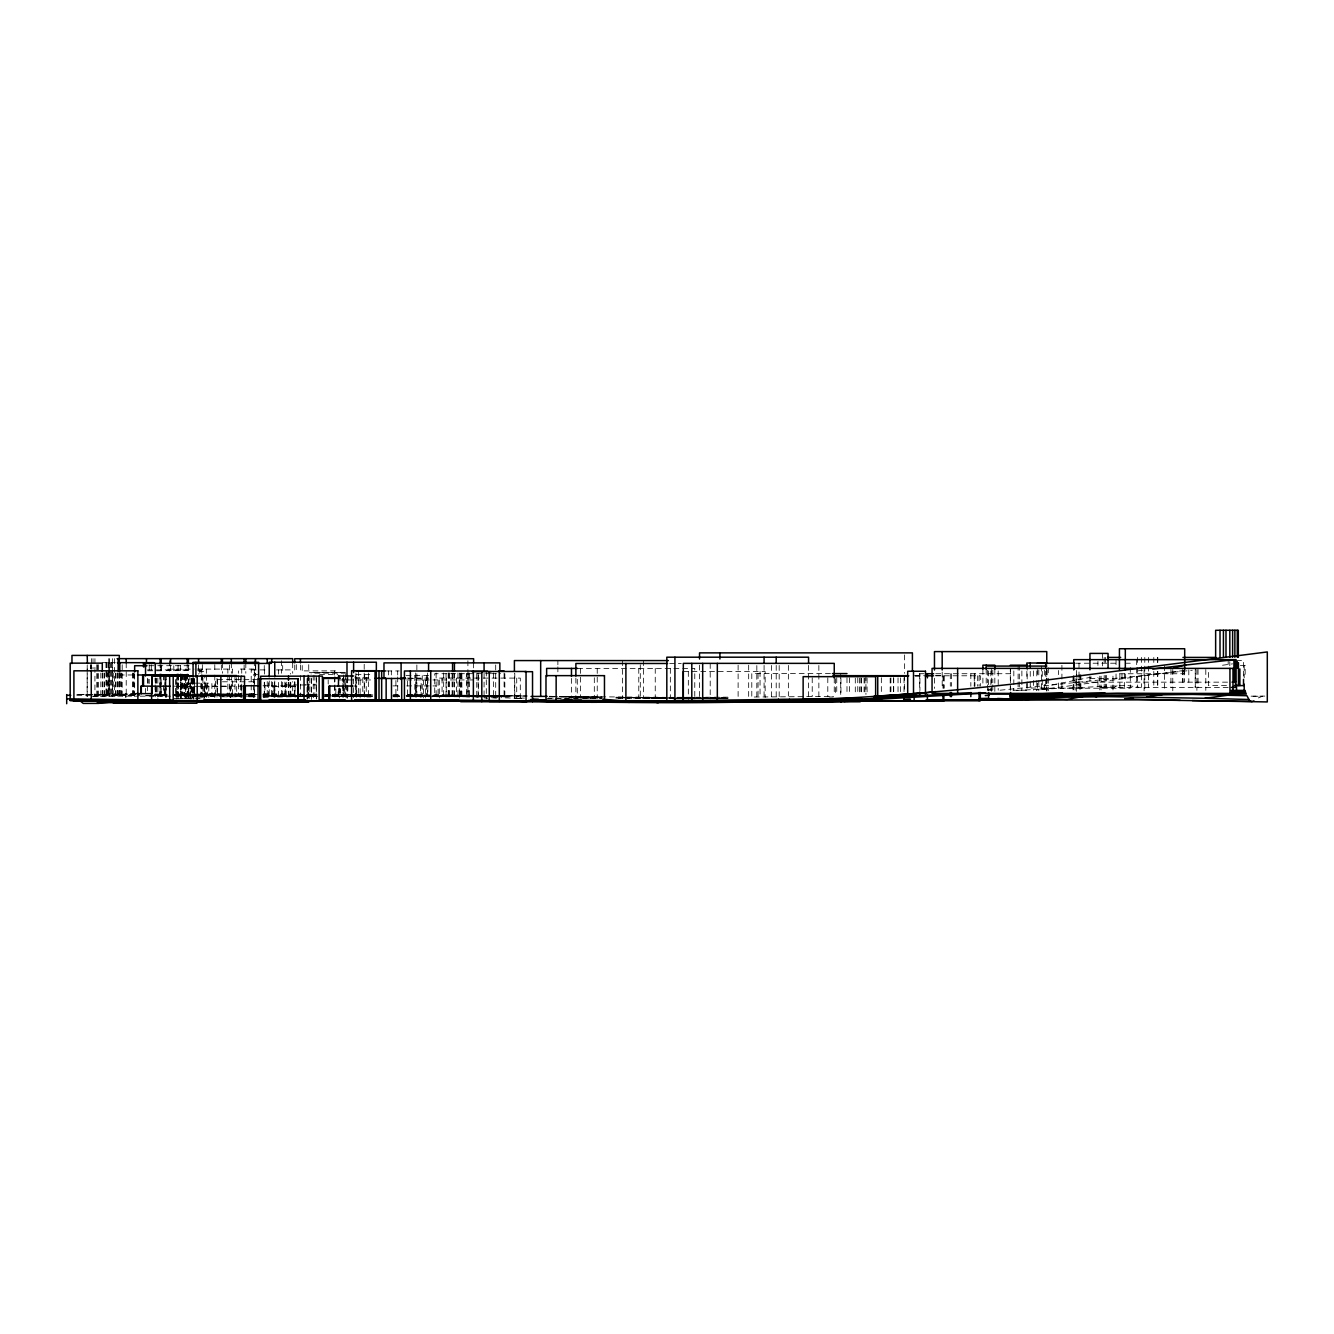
<?xml version="1.0" encoding="UTF-8"?>
<svg xmlns="http://www.w3.org/2000/svg" width="1334" height="1334" viewBox="0 0 1334 1334"><rect width="100%" height="100%" fill="white"/><g stroke="black" fill="none" stroke-linecap="round" stroke-linejoin="round"><path stroke-width="0.75" stroke-dasharray="5 3.75" d="M1117.025 685.759L1114.357 687.26L1100.917 687.81L1106.82 686.276L1127.213 685.476L1138.452 687.16L1137.402 687.777M1258.346 697.932L1262.431 696.215L1250.041 696.298M1079.756 689.244L1085.309 687.227L1106.82 686.276M987.36 689.761L990.645 689.094M1091.545 677.088L1051.475 685.042L999.499 690.262M1184.375 670.418L1036.501 690.312M1222.511 665.232L1232.599 663.865M1138.336 670.802L1142.454 670.302M1051.475 685.042L1192.263 670.252M294.864 695.164L273.637 696.031L276.855 696.181M1016.641 690.378L1085.309 687.227M299.483 694.697L304.552 694.38M516.758 698.683L522.261 698.416L501.117 697.699M413.14 696.065L428.131 695.247M406.103 695.481L411.622 695.181M175.538 694.58L193.997 694.08M397.249 695.114L394.697 695.081M393.347 695.481L398.916 695.214M396.898 695.981L392.746 696.048M501.067 695.831L509.154 696.765L501.034 696.948M177.672 698.683L194.147 698.149M196.198 698.082L202.368 697.865M93.163 696.415L135.668 695.231M489.194 696.248L496.231 696.081M263.282 697.365L269.401 697.215M277.539 697.032L301.784 696.598M414.607 695.131L432.299 695.364M497.682 697.399L493.697 697.482L496.098 697.649M393.93 696.265L397.482 696.181M407.37 694.931L429.398 695.714M365.566 695.948L372.57 696.198L354.444 696.165M410.088 694.964L428.681 695.431M689.761 697.982L700.934 697.965L683.625 697.298M155.795 695.064L166.033 694.914M174.237 694.781L194.747 694.464M196.798 694.43L240.804 694.114M255.311 694.564L249.225 694.647L255.311 694.647M829.248 696.998L833.3 696.965M135.651 694.63L76.838 694.58L135.651 694.03M155.928 694.397L166.066 694.297M200.55 693.98L241.104 693.913M303.785 696.581L317.742 696.448M754.21 697.015L833.3 696.431M413.974 696.098L428.081 695.364L413.69 695.247M366.85 696.998L370.969 696.965M393.663 696.815L397.782 696.782M410.155 696.698L509.154 696.765M352.393 696.148L372.403 696.098M393.647 696.065L399.166 696.165M406.453 695.931L478.356 695.798L478.322 673.337M406.837 696.148L410.572 696.131M166.066 694.43L155.928 694.464L165.883 694.697M198.516 694.297L174.187 694.08M200.55 694.28L216.775 694.214L200.55 694.164M264.282 695.764L316.141 696.115L263.415 696.081M324.262 696.131L330.348 696.131M370.902 696.315L332.366 696.181L370.902 695.881M392.763 695.831L399.3 695.798M407.404 695.764L431.749 695.664M433.783 695.664L500.7 695.664M668.768 697.348L675.104 697.332M677.138 697.315L703.502 697.232M705.536 697.232L727.847 697.165M1251.075 696.165L1265.266 696.098M407.404 696.231L431.749 696.148M433.783 696.148L482.441 696.215L433.783 696.098L479.073 696.465M1236.535 660.597L1243.521 660.597L1243.521 679.356M102.251 662.664L115.324 662.664M669.651 663.482L681.274 663.482M1075.554 663.215L1118.142 663.215M1126.313 663.215L1130.298 663.215M1240.353 665.366L1245.156 665.366L1245.156 677.872M149.075 665.716L190.795 665.716M577.639 668.401L694.764 668.401L694.764 698.416L614.624 698.416M167.7 669.151L194.097 669.101M197.115 669.084L232.516 669.084L232.516 673.253M147.44 669.918L153.877 669.918M156.411 669.918L189.178 669.918M251.209 669.901L266.5 669.901M276.505 669.901L290.512 669.901L290.512 674.07M166.233 670.635L190.045 670.635M197.665 670.635L201.351 670.635M147.724 670.785L164.282 670.785M304.235 670.885L338.136 670.885M386.877 670.952L399.216 670.952M198.733 671.336L204.802 671.336M683.241 671.502L765.149 671.502L765.149 697.515M345.339 672.353L313.173 672.353L313.323 699.55M340.587 672.603L308.404 672.603L308.404 695.114L317.092 695.114M314.874 673.17L347.84 673.17M490.662 673.67L434.734 673.72L434.734 696.231M491.446 673.67L500.6 673.67M830.432 673.587L751.792 673.587L751.792 696.515M923.995 673.72L919.926 673.72L919.926 690.612M935.734 673.72L1010.572 673.72M1119.426 673.753L1184.692 673.753L1184.692 669.585M257.796 674.537L253.66 674.537L253.66 682.875M319.56 674.637L337.819 674.637M356.011 674.637L372.586 674.637M119.243 674.971L135.684 674.971M406.086 675.638L429.365 675.638M914.941 675.671L923.878 675.671M935.818 675.671L944.038 675.671L944.038 688.177M355.394 675.988L355.394 696.832M914.69 675.788L923.245 675.788M935.518 675.788L980.323 675.788L980.323 686.21M915.257 676.021L923.662 676.021M354.827 677.755L372.303 677.739M407.27 678.106L428.598 678.106M355.194 678.289L372.469 678.289M1089.945 678.422L1108.054 678.422M257.645 679.64L215.408 679.64L215.408 694.647L257.645 694.647M339.303 679.94L371.736 679.94M406.67 679.94L478.522 679.94M222.445 681.791L254.961 681.791M1073.753 682.158L1227.98 682.158M186.01 683.158L211.889 683.158L211.889 696.298M304.736 684.876L316.408 684.876M298.416 684.959L285.309 684.959L285.309 696.215M300.35 684.959L308.137 684.959L308.137 698.099M1226.496 685.609L1208.437 685.609L1208.437 671.019M263.015 685.776L295.815 685.976M392.963 685.893L399.416 685.893M406.67 685.893L436.118 685.926M174.12 686.16L190.945 686.16M243.555 686.143L206.603 686.143L206.603 697.399M352.56 686.043L356.728 686.043L356.728 697.298M177.772 686.31L230.699 686.326L230.699 697.582M295.748 686.493L273.904 686.493L273.904 697.749M1228.164 687.427L1097.932 687.427L1097.932 677.422M987.36 690.178L994.831 690.178M135.501 693.63L125.429 693.63L125.429 697.382M248.824 694.114L252.826 694.114M95.598 694.514L135.718 694.48M175.204 694.164L195.848 694.164M197.115 694.097L232.516 694.097L232.516 675.337M242.088 694.08L238.436 694.08L238.436 675.321M243.922 694.08L254.494 694.08M76.838 694.614L139.703 694.63M313.173 694.864L317.092 694.864M325.763 694.864L345.339 694.864M167.634 694.931L155.161 694.931L155.161 678.256M172.803 694.931L198.499 694.931L174.621 694.881M255.011 694.914L251.209 694.914L251.209 669.068M262.498 694.914L290.512 694.914L290.512 682.408M324.929 695.114L340.587 695.114L340.587 688.728M76.838 695.314L139.787 695.314M201.351 695.648L174.27 695.648L198.516 695.664M316.742 695.681L291.812 696.014L316.141 696.098M324.262 695.981L366.85 695.948M145.756 695.798L148.191 695.798M149.675 695.798L164.282 695.798L164.282 685.376M304.235 695.898L316.358 695.898M328.481 695.898L338.136 695.898L338.136 689.645M491.312 695.848L466.65 695.848L466.65 673.337M91.579 696.165L138.319 696.165M140.187 696.165L170.602 696.165M175.338 696.165L255.478 696.165M262.948 696.165L292.696 696.165L292.696 681.574M296.331 696.231L316.925 696.231M325.179 696.231L372.586 696.231M406.637 696.231L490.562 696.231M491.446 696.181L500.7 696.248M193.213 696.348L195.631 696.348M196.882 696.348L204.802 696.348L204.802 675.504M294.947 696.331L268.584 696.331L268.584 682.007M307.02 696.331L311.089 696.331L311.089 673.82M222.445 696.798L254.961 696.798M263.098 696.798L264.982 696.798L264.982 681.791M701.567 697.899L728.197 697.899M186.01 698.166L204.986 698.166M524.495 698.099L514.407 698.099L514.407 673.086M548.224 698.099L601.567 698.099M615.908 698.099L668.367 698.099M695.848 698.049L727.797 698.182M173.403 698.499L189.812 698.499L189.812 675.988M546.64 698.416L602.301 698.416M263.081 694.114L301.634 694.23M492.529 695.814L496.598 695.814M498.633 695.814L518.776 695.848M480.24 695.881L486.426 695.881M488.494 695.898L527.063 695.948L502.218 695.781M316.041 696.115L263.415 695.798M332.199 696.131L348.357 696.131M332.366 696.131L366.85 696.181M702.368 698.432L718.893 698.482M155.928 694.03L166.066 694.064M249.225 693.947L255.311 693.98M263.415 694.014L316.141 694.48M324.262 694.38L330.348 694.397M332.366 694.397L370.902 694.547M479.856 696.215L487.327 696.248M481.757 696.882L474.354 696.848L478.256 697.248M483.608 696.882L487.327 696.898L474.987 696.315M727.847 698.532L705.536 698.416L727.847 698.516L720.76 698.499M483.208 696.481L497.215 696.548M720.96 697.932L729.064 697.965M669.034 698.232L675.104 698.216M662.948 697.865L616.291 697.365L715.674 698.666L677.138 698.232L703.935 698.416M393.213 694.697L399.3 694.731M407.404 694.781L431.749 694.931M433.783 694.947L482.441 695.448L441.887 694.997M372.82 694.931L332.366 694.614M473.603 696.098L434.584 694.947M475.621 696.098L481.641 696.148M470.869 696.231L435.968 695.598M677.138 698.199L703.502 698.366M145.79 695.347L151.876 695.381M153.91 695.398L166.066 695.464M200.55 695.681L241.104 695.948M249.225 695.998L255.311 696.031M306.253 694.28L314.44 694.347M497.799 695.948L434 695.414M549.158 696.381L557.212 696.448M559.229 696.465L595.464 698.449M667 697.348L564.716 696.548M688.928 698.332L681.757 698.182M718.426 698.532L699.299 698.166M309.238 694.314L317.475 694.397M325.696 694.48L352.443 694.747M354.51 694.764L366.85 694.897L332.366 694.547M485.659 696.165L499.833 696.298M602.101 697.298L559.513 696.815L602.101 697.215L591.962 696.982M184.909 694.981L194.864 695.081M196.848 695.097L241.104 695.548M154.077 694.681L166.4 694.797M200.467 695.047L221.811 695.281M549.375 696.281L557.479 696.498M249.225 695.631L255.311 695.698M246.056 695.564L223.495 695.297M248.091 695.581L254.16 695.648M597.248 696.965L559.513 696.431L602.101 697.048M527.063 696.098L498.316 695.781M559.513 696.531L602.101 697.332M99.216 695.314L95.831 694.547M615.708 697.248L667 698.032M667 698.216L616.291 697.382L670.902 697.899M704.369 698.466L714.44 698.649M720.177 698.566L725.396 698.683M685.292 697.899L687.727 697.965M676.471 698.032L679.99 698.132M461.647 695.864L472.386 696.198M669.601 697.348L675.488 697.549M677.455 697.615L683.341 697.832M702.001 697.415L713.54 697.882M654.877 697.248L662.965 697.599M200.684 693.98L216.775 697.165M496.431 698.232L491.529 697.699M434.25 695.714L440.253 696.315M464.566 696.565L470.335 697.182M433.183 696.115L436.968 696.515M484.025 697.849L487.727 698.266M1244.205 665.366L1244.205 677.872M1229.815 661.547L1229.815 665.716M1228.164 659.413L1228.164 665.416M1205.803 669.535L1205.803 690.378M1198.032 669.418L1198.032 687.427M1196.898 669.535L1196.898 690.378M1188.811 669.868L1188.811 682.158M1184.475 669.868L1184.475 682.158M1183.058 669.868L1183.058 682.158M1182.641 669.585L1182.641 682.158M1172.786 669.418L1172.786 690.745M1170.935 669.418L1170.935 687.427M1164.432 665.733L1164.432 690.745M1157.795 657.412L1157.795 663.415M1157.795 671.419L1157.795 687.427M1157.545 657.412L1157.545 663.415M1157.545 671.419L1157.545 687.427M1153.793 657.412L1153.793 663.415M1153.793 671.419L1153.793 687.427M1148.474 657.412L1148.474 687.427M1144.789 657.412L1144.789 690.745M1144.088 669.901L1144.088 690.745M1141.621 657.412L1141.621 687.427M1137.535 657.412L1137.535 665.416M1137.535 667.417L1137.535 687.427M1136.685 659.646L1136.685 665.783M1136.685 667.834L1136.685 682.158M1130.298 667.384L1130.298 688.227L1037.352 688.227L1037.352 679.89M1125.312 673.97L1125.312 682.158M1124.329 673.637L1124.329 688.227M1121.977 673.97L1121.977 682.158M1119.86 674.07L1119.86 690.762M1116.041 659.646L1116.041 665.783M1116.041 673.97L1116.041 682.158M1112.973 676.155L1112.973 690.762M1106.636 675.421L1106.636 687.427M1105.519 657.412L1105.519 665.416M1105.519 675.421L1105.519 687.427M1104.185 657.412L1104.185 665.416M1104.185 675.421L1104.185 687.427M1102.584 653.41L1102.584 665.916M1101.067 676.171L1101.067 690.762M1099.8 676.171L1099.8 690.762M1097.932 661.414L1097.932 665.416M1089.945 676.021L1089.945 682.158M1080.874 674.771L1080.874 690.162M1080.173 674.771L1080.173 690.162M1079.073 674.771L1079.073 690.162M1079.006 663.215L1079.006 688.227M1076.871 674.771L1076.871 690.162M1076.571 670.468L1076.571 691.312M1075.137 678.622L1075.137 690.162M1073.837 675.721L1073.837 688.227M1073.753 676.021L1073.703 690.762M1073.02 676.171L1073.02 690.762M1061.914 665.299L1061.914 688.227M1058.379 670.468L1058.379 674.637M1058.379 682.975L1058.379 691.312M1048.291 667.834L1048.291 676.171M1048.291 678.256L1048.291 690.762M1046.99 669.918L1047.073 676.705M1046.99 678.256L1046.84 691.095M1046.756 670.018L1046.756 676.155M1046.756 678.206L1046.756 690.478M1046.373 667.834L1046.373 676.705M1046.373 678.256L1046.373 690.762M1045.673 671.352L1045.673 688.027L1026.846 688.027L1026.846 681.774M1044.672 670.018L1044.672 676.155M1044.672 684.342L1044.672 690.478M1042.254 671.352L1042.254 677.605M1042.254 679.69L1042.254 688.027M1041.454 666.083L1041.454 691.095M1038.802 669.918L1038.802 678.256M1038.802 680.34L1038.802 690.762M1037.352 669.468L1037.352 677.805M1036.818 670.935L1036.818 678.622M1036.818 680.54L1036.818 690.162M1033.416 670.935L1033.416 678.622M1033.416 680.54L1033.416 690.162M1030.248 671.352L1030.248 679.69M1030.248 681.774L1030.248 688.027M1027.163 665.216L1027.163 679.806M1027.163 681.891L1027.163 690.228L1010.288 690.228L1010.288 669.385M1026.846 671.352L1026.846 679.69M1021.877 670.935L1021.877 690.162M1019.326 665.216L1019.326 679.806M1019.326 681.891L1019.326 690.228M1018.109 665.216L1018.109 679.806M1018.109 681.891L1018.109 690.228M1013.823 670.935L1013.823 690.162M1010.572 669.001L1010.572 690.395M998.199 670.935L998.199 690.162M994.831 669.334L994.831 691.312M992.796 670.252L992.796 682.758M992.796 684.842L992.796 691.095M991.479 669.334L991.479 691.312M990.862 670.935L990.862 690.162M988.611 670.935L988.611 690.395M987.427 670.252L987.427 682.758M987.427 684.842L987.427 691.095M986.193 669.334L986.193 683.925M982.891 669.334L982.891 686.01M979.073 675.788L979.073 686.21M977.689 675.788L977.689 686.21M974.921 673.72L974.921 686.226M974.287 673.72L974.287 686.226L974.254 675.788M970.835 673.72L970.835 686.226M951.459 673.72L951.459 686.226M950.308 673.72L950.308 686.226M943.838 675.788L943.838 688.294M942.988 675.788L942.988 688.294M942.188 672.053L942.188 688.427M934.467 678.206L934.467 688.427M919.676 673.337L919.676 690.011M904.635 654.911L904.635 673.337M904.635 675.388L904.635 691.762M904.018 677.872L904.018 692.463M900.533 677.872L900.533 692.463M898.032 677.872L898.032 692.463M893.713 677.872L893.713 692.463M893.513 677.872L893.513 692.463M890.912 677.872L890.912 692.696M890.178 678.106L890.178 692.696M881.34 677.755L881.34 694.43M867.067 678.106L867.067 692.696M865.933 675.671L865.933 694.43M864.966 678.106L864.966 692.696M864.082 678.106L864.082 692.696M861.564 678.106L861.564 694.781M860.897 677.872L860.897 694.547M859.379 678.106L859.379 694.781M857.779 677.755L857.779 694.43M855.294 678.106L855.294 694.781M849.458 677.755L849.458 694.43M846.99 677.755L846.99 694.43M840.937 678.706L840.937 695.081M840.72 673.587L840.72 694.43M836.751 677.755L836.751 694.43M835.518 678.706L835.518 695.081M834.25 677.955L834.25 694.63M827.797 677.755L827.797 696.515M818.859 665.449L818.859 696.715M812.223 677.755L812.223 696.515M808.571 665.383L808.571 696.081M788.361 665.383L788.361 696.081M779.189 665.449L779.189 696.715M776.205 665.383L776.205 696.081M771.436 665.449L771.436 696.715M764.082 665.383L764.082 696.081M760.047 671.502L760.047 697.515M758.046 673.587L758.046 696.515M756.828 665.566L756.828 696.832M748.674 665.149L748.674 697.899M738.119 665.149L738.119 697.899M710.205 663.482L710.205 698.916M699.533 665.149L699.533 697.899M688.327 671.502L688.327 699.516M670.335 668.401L670.335 698.416M655.244 668.401L655.244 698.416M643.588 660.58L643.588 698.099M640.287 664.749L640.287 698.099M638.786 668.401L638.786 698.416M622.378 660.58L622.378 698.099M597.232 668.401L597.232 698.416M594.314 677.722L594.314 698.566M580.39 668.401L580.39 698.416M577.272 679.339L577.272 698.099M575.871 678.072L575.871 698.916M571.469 678.406L571.469 698.416M557.879 660.58L557.879 664.749M557.879 666.833L557.879 673.086M520.293 698.566L520.293 678.089L438.086 678.089L438.086 696.515M516.725 678.089L516.725 698.566M514.791 673.47L514.791 699.483M504.836 673.687L504.836 697.699M504.102 672.953L504.102 698.966M495.698 664.966L495.698 698.316M493.43 672.953L493.43 698.966M486.293 671.035L486.293 699.049M484.075 673.303L484.075 698.316M478.122 673.337L478.122 695.848M476.755 673.67L476.755 696.181M473.62 662.881L473.62 669.134M469.485 673.003L469.485 699.016M468.651 672.953L468.651 698.966M467.901 660.797L467.901 696.231M467.167 673.337L467.167 696.181M461.864 673.72L461.864 696.231M461.08 672.953L461.08 696.965M460.68 673.687L460.68 697.699M459.58 673.036L459.58 697.048M459.313 679.94L459.313 697.949M457.962 673.036L457.962 697.048M456.612 678.089L456.612 696.515M454.427 673.303L454.427 696.231M453.827 673.003L453.827 697.015M452.576 673.303L452.576 696.231M452.109 672.953L452.109 696.965M449.224 673.003L449.224 697.015M448.924 672.953L448.924 696.965M448.207 672.953L448.207 696.965M446.256 678.089L446.256 696.515M446.04 673.72L446.04 696.231M443.672 672.953L443.672 696.965M442.071 678.089L442.071 696.515M439.286 679.94L439.286 697.949M436.118 673.003L436.118 697.182M427.814 678.106L427.814 696.515M427.547 673.003L427.547 697.015M426.63 675.638L426.63 696.481M425.379 679.94L425.379 697.949M423.412 679.94L423.412 697.949M422.244 675.638L422.244 696.481M421.127 697.182L421.127 678.439L407.52 678.439L407.47 696.882M420.377 685.893L420.377 697.148M416.858 664.966L416.858 696.231M416.542 678.439L416.542 697.182M415.674 672.953L415.674 696.965M415.574 685.893L415.574 697.148M414.824 675.638L414.824 696.481M397.699 670.952L397.699 674.954M397.699 676.955L397.699 696.965M395.915 680.507L395.915 697.148M391.329 670.952L391.329 674.954M388.644 670.952L388.644 674.954M368.367 672.953L368.367 696.965M366.233 677.739L366.233 696.181M364.666 674.637L364.666 697.148M364.199 664.299L364.199 697.649M362.798 677.739L362.798 696.181M360.13 679.94L360.13 697.949M358.613 670.885L358.613 696.898M356.195 678.372L356.461 697.315M355.945 672.886L355.945 696.898M353.61 678.889L353.61 697.649M347.84 675.221L347.84 683.408M347.84 685.459L347.84 695.681M347.224 677.755L347.224 698.316M346.99 678.889L346.99 683.058M346.99 685.142L346.99 697.649M345.94 678.739L345.94 682.825M345.94 684.876L345.94 697.148M345.339 674.404L345.223 697.949M344.172 679.673L344.172 696.348M343.788 677.755L343.955 696.348M343.638 674.954L343.638 682.958M343.638 684.959L343.638 696.965M343.121 697.148L342.855 678.322L342.821 697.082M339.803 688.611L339.803 696.865M339.303 687.944L339.303 697.949M338.419 688.494L338.619 696.832M335.834 688.978L335.834 695.114M334.934 676.688L334.934 682.825M334.934 684.876L334.934 697.148M334.534 670.885L334.534 675.054M334.534 677.138L334.534 683.392M334.534 685.476L334.534 695.898M328.197 679.89L328.197 684.075M316.625 676.188L316.625 699.116M316.325 678.272L316.325 699.116M314.874 675.221L314.874 695.681M311.539 678.706L311.539 699.55M309.188 677.939L309.188 698.499M308.738 664.666L308.738 673.003M308.738 675.087L308.738 698.015M307.837 675.054L307.837 695.898M307.387 678.189L307.387 699.033M307.053 678.489L307.053 699.016M302.218 665.499L302.218 673.837M300.433 664.966L300.433 673.303M300.433 675.388L300.433 696.231M296.298 664.666L296.298 673.003M295.081 685.976L295.081 697.232M294.814 682.007L294.814 697.749M294.747 664.966L294.747 673.303M294.747 681.641L294.747 696.231M292.696 662.815L292.696 673.236M290.795 682.641L290.795 697.015M290.162 682.124L290.162 696.448M288.778 682.441L288.778 697.082M288.478 682.441L288.478 697.082M286.727 682.124L286.727 697.465M285.509 682.875L285.509 697.465M284.876 682.007L284.876 696.331M282.675 665.499L282.675 673.837M282.675 682.174L282.675 696.765M281.624 660.73L281.624 673.236M281.624 681.574L281.624 696.165M278.456 669.901L278.456 674.07M278.456 682.408L278.456 694.914M274.821 685.776L274.837 697.749M274.754 680.974L274.754 697.649M274.287 682.691L274.42 697.082M273.954 685.976L273.954 697.232M272.503 682.174L272.503 696.765M271.686 681.574L271.586 697.032M269.235 680.974L269.235 697.649M267.234 681.574L267.234 696.165M264.499 669.901L264.499 674.07M264.499 682.408L264.499 694.914M264.265 665.499L264.265 673.837M264.265 682.174L264.265 698.849M255.761 664.432L255.644 676.155M255.478 664.899L255.478 675.321M254.494 694.914L254.494 669.068L238.436 669.068L238.436 673.236M254.344 660.73L254.227 697.465M253.66 684.959L253.66 697.465M245.806 662.815L245.806 673.236M244.122 664.899L244.122 673.236M241.737 669.068L241.737 673.236M241.737 675.321L241.737 694.08M241.354 686.143L241.354 697.399M240.67 676.238L240.67 697.082M236.668 677.639L236.668 696.398M234.984 675.554L234.984 696.398M231.332 662.815L231.332 673.236M231.332 675.321L231.332 696.165M230.115 686.326L230.115 697.582M229.448 664.899L229.448 673.236M229.448 675.321L229.448 696.165M227.864 669.084L227.864 673.253M227.864 675.337L227.864 694.097M222.411 662.815L222.411 673.236M221.344 664.899L221.344 673.236M217.409 679.64L217.409 694.647M217.008 678.322L217.008 697.082M214.791 664.666L214.791 673.003M214.791 675.087L214.791 698.015M208.804 686.143L208.804 697.399M207.404 683.158L207.404 696.298M206.353 669.151L206.353 673.32M206.353 675.404L206.353 694.164M205.569 683.158L205.569 696.298M204.536 686.31L204.536 697.582M203.935 686.31L203.935 697.582M202.918 677.639L202.918 696.398M202.334 664.666L202.334 673.003M202.334 675.087L202.334 698.015M201.767 669.084L201.767 673.253M201.767 675.337L201.767 694.097M201.351 674.804L201.251 698.482M200.884 683.158L200.884 698.166M199.867 669.151L199.867 673.32M198.566 664.899L198.499 674.087M194.447 683.158L194.447 698.166M194.297 678.256L194.297 694.931M193.997 678.973L193.997 695.648M193.814 678.973L193.63 698.166M193.347 677.939L193.347 699.166M193.063 679.023L193.063 697.782M193.046 677.939L193.046 698.783M192.279 679.523L192.279 694.114M192.179 678.222L192.179 698.032M191.562 678.256L191.562 694.931M191.095 678.256L190.945 699.299M190.712 683.158L190.679 699.299M190.462 683.158L190.462 698.166M188.778 679.573L188.778 694.164M188.377 664.899L188.377 671.152M188.377 679.139L188.394 698.282M188.294 679.139L188.111 698.282M187.727 674.087L187.727 694.931M187.194 662.815L187.194 671.152M187.027 674.087L187.194 696.165M186.176 675.488L186.126 698.416M185.876 675.754L185.826 698.683M185.359 678.039L185.359 698.499M185.076 675.638L185.026 698.566M184.476 674.804L184.476 695.648M184.325 674.804L184.325 695.648M183.125 674.804L183.125 695.648M182.908 674.804L182.908 695.648M182.174 674.087L182.174 694.931M181.474 674.087L181.474 694.931M181.191 675.754L181.107 698.683M180.84 675.638L180.84 698.566M180.79 677.722L180.79 698.683M180.407 665.499L180.407 671.752M180.407 673.837L180.407 698.849M178.456 674.804L178.372 699.45M178.072 665.499L178.072 671.752M178.072 673.837L178.072 698.849M177.956 675.988L177.772 699.45M177.455 674.087L177.455 694.931M176.855 674.087L176.855 694.931M176.305 679.023L176.305 699.033M175.638 679.573L175.638 694.164M173.804 665.716L173.804 671.969M170.602 664.899L170.602 671.152M169.418 660.73L169.418 671.152M166.233 674.804L166.233 683.141M166.233 685.226L166.133 697.415M165.933 679.523L165.85 697.415M165.316 675.638L165.533 696.598M164.282 674.954L164.282 683.291M163.432 674.954L163.432 683.291M163.432 685.376L163.432 695.798M161.197 664.899L161.197 671.152M161.197 679.49L161.197 696.165M160.98 665.499L160.98 671.752M160.98 673.837L160.98 696.765M160.447 674.087L160.447 694.931M160.147 662.815L160.147 671.152M160.147 679.49L160.147 696.165M159.746 674.087L159.746 694.931M157.829 678.222L157.829 696.982M156.411 678.256L156.411 694.931M155.795 678.256L155.795 694.931M155.278 678.005L155.278 696.765M151.276 664.749L151.276 671.002M149.225 664.749L149.225 671.002M149.225 679.339L149.225 683.508M148.191 679.123L148.191 683.291M147.44 678.256L147.44 690.762M145.539 688.427L145.539 696.765M134.651 674.054L134.651 696.982M133.984 673.086L133.984 696.014M133.233 673.086L133.233 696.014M132.416 673.086L132.416 696.014M126.213 662.815L126.213 696.165M126.013 693.63L126.013 697.382M122.194 664.749L122.194 696.014M121.411 673.086L121.411 696.014M120.727 672.82L120.727 696.832M119.81 673.086L119.81 696.014M119.526 672.82L119.526 696.832M119.376 673.236L119.243 697.899M118.142 673.086L118.142 696.165M117.792 672.82L117.792 696.832M117.342 673.236L117.342 696.165M115.908 673.086L115.875 696.165M115.741 673.236L115.741 696.165M114.491 658.646L114.491 696.165M113.257 673.02L113.257 697.032M112.473 658.646L112.473 696.165M112.073 662.664L112.073 696.014M111.873 662.664L111.873 696.014M110.539 662.664L110.539 696.014M109.638 662.664L109.638 696.014M109.338 658.646L109.338 696.165M108.788 658.646L108.788 696.165M108.354 662.664L108.354 696.014M107.937 662.664L107.937 696.014M107.154 672.82L107.154 696.832M106.487 662.664L106.487 696.014M105.97 662.664L105.97 696.014M104.502 673.086L104.502 696.014M104.019 673.086L104.019 696.014M102.618 673.086L102.618 696.014M102.251 673.086L102.284 696.498M100.834 673.086L100.834 696.014M98.349 664.749L98.516 696.014M97.365 664.749L97.365 696.014M96.798 664.749L96.798 696.014M94.931 658.646L94.931 696.165M93.013 658.646L93.013 669.068M91.579 658.646L91.579 669.068M91.312 664.749L91.312 668.918M91.012 664.749L91.012 668.918M90.745 664.749L90.745 668.918M241.104 694.747L216.775 695.047L241.104 694.781M399.3 696.248L393.213 696.265L399.4 696.231M399.3 695.981L393.213 695.964L399.3 695.998M330.348 694.597L324.262 694.547L330.348 694.53M490.562 695.548L484.475 695.481L490.562 695.614M557.479 696.732L549.375 696.631L557.479 696.782M1195.281 687.427L1195.281 669.418L1195.131 687.427M165.066 696.331L165.066 679.656L164.982 696.331M87.21 696.498L87.21 665.232L87.11 696.498"/><path stroke-width="1.5" d="M133.867 701.034L305.653 700.483M303.985 700.583L197.099 701.967M1253.977 700.884L1251.792 701.651L1249.608 700.667L1246.94 695.731L1192.263 694.43L1011.022 696.815M1233.6 659.73L1185.726 665.049L1174.237 667.667M1062.081 695.598L1050.141 698.232L1025.112 699.533M1009.871 697.915L1108.587 696.665L1204.885 698.282L1227.98 695.214M1162.781 694.43L1146.456 697.148M1152.759 669.051L1185.726 665.049M861.614 698.516L819.243 702.034L859.463 699.883L922.178 692.696M935.751 691.579L873.303 699.566L843.872 701.401L860.18 701M874.003 697.182L908.037 693.863M66.7 698.833L216.775 700.984C176.888 699.266 137.018 703.902 97.282 702.351M829.498 700.55L851.359 698.332L658.479 701.017M874.07 696.215L891.862 695.181M971.035 692.996L879.373 697.782M985.276 695.614L989.328 695.214M985.693 692.93L871.369 699.716M585.659 700.8L652.609 701.384M354.877 699.933L358.796 699.7M581.941 701.984L571.202 702.084L583.758 702.151M344.872 700.934L321.461 700.417M585.326 701.751L584.059 701.801L589.311 701.951L580.857 702.184L712.223 701.317L732.216 702.151L585.443 702.034M1009.688 694.981L1062.464 693.013M904.335 699.6L910.455 699.333M608.921 702.218L597.582 702.201M540.27 701.284L365.733 700.55L382.341 700.917M904.285 699.716L910.372 699.483M594.047 702.184L603.502 702.168M1011.105 695.581L1105.052 693.013M833.366 699.566L860.347 699.016L860.347 701.517L778.439 701.667L778.439 699.166M1009.738 696.181L1117.225 693.53L1246.39 694.064M927.363 700.317L946.223 699.866M383.708 700.917L397.582 700.517M648.491 701.334L651.792 701.234M582.875 701.451L583.992 701.417L579.556 701.267L592.279 701.184L562.765 700.633L581.074 700.8M858.779 701.034L808.938 701.134M869.751 700.734L877.889 700.517M532.166 700.75L533.183 700.717M859.029 701.034L731.899 702.268M867.3 700.817L877.639 700.567L867.517 700.834M1133.416 698.349L1124.679 698.916L1180.14 700.333M765.316 701.117L797.015 702.251L851.942 701.134M876.138 700.617L868.167 700.817L876.371 700.683M664.049 700.817L528.648 700.367M859.229 700.267L865.549 700.133M847.023 701.284L859.313 701.017M1010.722 697.615L1038.702 697.048L1013.323 699.733M163.465 700.667L97.515 699.716M176.588 702.368L116.308 703.235M355.228 700.717L365.566 700.517L358.663 700.083M802.551 702.134L822.761 701.134L812.006 701.267M979.356 698.516L987.494 698.349M244.456 701.584L275.338 701.017M779.123 701.117L815.474 701.884M858.612 701.017L841.537 701.05L845.673 701M303.168 701.167L300.017 700.984M361.064 700.233L413.473 699.683M572.903 701.767L551.876 701.817L535.734 700.383M712.223 701.317L641.921 701.2M242.171 702.001L340.737 701.017M1222.694 701.1L1217.208 700.884M926.863 700.217L932.249 700.133M535.484 700.217L534.117 700.333M574.454 700.55L581.824 700.467L566.133 700.383M925.529 700.25L1160.513 699.833M940.387 700.067L1036.318 699.249M1007.737 699.65L933.583 700.267M227.097 700.967L270.485 700.667M249.325 701.084L458.312 700.1M384.659 700.417L393.83 700.35L383.575 699.833C528.081 699.199 672.636 706.72 817.075 699.583A2967.233 2967.233 0 0 0 1042.188 680.59L1267.3 651.942L1267.3 701.934L1155.361 699.966M531.032 696.465L547.14 696.365M291.812 701.067L300.567 701.017M565.883 700.4L560.547 700.417M811.305 701.967L820.627 702.084M325.413 700.4L343.838 700.35M320.21 700.517L344.539 700.45M366.85 700.367L354.677 700.417L458.846 700.4M291.812 701.2L366.85 700.934M1107.604 657.412L1120.693 657.412M1182.941 657.412L1215.774 657.412M117.125 658.646L292.696 658.646L292.696 662.815M668.367 660.58L514.407 660.58L514.407 671.002M117.359 662.664L154.027 662.664M270.985 663.415L145.539 663.415L145.539 675.921M667.567 663.482L575.871 663.482L575.871 675.988M1037.352 663.215L1074.337 663.215M1010.288 665.216L1027.163 665.216M147.007 665.716L134.651 665.716L134.651 671.969M987.427 666.083L1046.84 666.083M1234.867 667.8L1238.319 667.8M577.639 668.401L546.64 668.401L546.64 676.405M376.321 670.702L351.609 670.702L351.609 700.717L376.321 700.717L376.355 662.214L269.235 662.214L269.235 676.805M355.945 670.885L385.776 670.952M498.766 670.952L504.102 670.952M487.894 671.035L404.435 671.002L404.435 701.017L487.894 701.05M472.203 671.686L491.045 671.686M524.829 671.686L532.533 671.686L532.533 701.701M832.449 673.587L846.99 673.587M926.029 673.72L933.65 673.72M137.519 674.971L188.377 674.971M188.394 675.354L142.655 675.354L142.655 685.776M153.243 675.488L186.176 675.488M201.251 675.554L236.668 675.554M832.883 675.671L907.07 675.671M193.347 675.854L151.793 675.854L151.793 686.276M338.419 675.988L353.693 675.988M860.897 675.788L908.771 675.788M925.096 675.788L933.583 675.788M855.294 676.021L908.137 676.021M324.762 677.855L339.987 677.855M381.457 677.739L385.259 677.739M322.495 677.939L328.197 677.939M402.601 678.106L405.319 678.106M339.953 678.439L323.428 678.439L323.428 701L344.272 701M375.154 678.289L379.006 678.289M379.923 678.472L405.703 678.472M258.046 678.656L258.046 701.167M297.999 678.739L297.999 701.25L298.116 678.739L260.197 678.739L260.197 701.25M1232.032 682.158L1236.101 682.158L1236.101 659.646L1073.753 659.646L1073.753 669.868M1234.45 685.609L1243.521 685.609L1243.521 679.356M244.072 685.776L259.079 685.776M170.318 686.226L141.037 686.11L141.037 693.613M352.56 686.043L329.148 686.06L329.148 701.067M1231.449 687.427L1235.467 687.427L1235.467 681.424M1231.082 690.378L1245.156 690.378M136.085 693.63L152.209 693.63L152.109 675.854M988.611 694.014L1080.874 694.014M66.7 695.314L70.752 695.314M978.873 698.733L1010.572 698.733L1010.572 692.479M203.985 699.866L258.613 699.866M269.235 699.733L305.703 699.733M320.16 699.733L344.922 699.733M355.678 699.733L376.355 699.733M119.243 699.983L125.446 699.983M145.289 700L170.802 700M285.309 699.966L304.736 699.966M355.411 699.95L457.929 699.95M71.969 700.433L119.31 700.433M145.456 700.367L170.869 700.367M324.762 700.367L345.323 700.367M572.236 700.383L564.832 700.383L566.9 700.417M102.284 700.667L70.185 700.667L70.185 663.148L102.284 663.148L102.284 671.486M153.243 700.5L170.902 700.5M202.918 700.567L305.736 700.55M320.594 700.45L328.197 700.45M377.739 700.65L430.532 700.617M438.086 700.6L458.596 700.6M925.546 700.683L944.038 700.683M145.539 700.934L170.669 700.867M202.918 700.934L302.218 700.934M353.277 700.8L458.879 700.967M602.968 701L667.567 701M860.897 700.8L980.323 700.8L980.323 692.463M125.429 701.134L244.522 701.25L244.522 676.238L169.668 676.038L169.668 701.05M257.896 701.167L356.728 701.05M855.294 701.034L927.413 701.034L927.413 694.781M177.772 701.317L230.699 701.334M273.904 701.501L295.748 701.501M696.631 701.517L683.241 701.517L683.241 671.502M730.982 701.517L765.149 701.517M860.347 701.517L778.439 701.667M460.68 701.701L594.53 701.951L589.011 701.851L591.862 701.767L590.345 701.717M578.422 702.068L584.676 701.984M202.334 702.184L308.738 702.184M673.003 702.218L695.664 702.218M730.682 702.218L808.571 702.218M113.257 703.035L196.982 703.235M530.699 699.483L538.703 699.5L533.5 699.299M531.266 700.683L591.962 700.8C609.054 701 574.737 700.95 597.799 701.15L575.754 701.551L587.61 701.667M252.409 701.267L249.741 701.117M754.21 701.017L834.217 701.034L683.325 700.884L683.325 663.365L834.25 663.365L834.25 677.955M459.013 700.517L366.85 700.233M202.685 701.534L158.763 701.317M530.832 700.6L562.865 700.767L548.424 700.784M354.944 700.183L369.885 700.383M397.198 699.683L441.887 700.017M590.512 700.8L591.962 700.817M585.459 702.268L580.307 702.201L588.111 702.184L539.603 701.3M673.07 700.45L695.381 700.617M605.903 702.218L613.99 702.251M604.402 700.917L614.791 701.017M623.078 701.1L641.754 701.267M1248.857 699.5L1204.885 698.282M1192.263 700.567L1251.275 701.417M1022.694 699.516L997.549 698.482M673.086 701.601L681.19 701.684M691.329 701.801L695.398 701.851M582.358 702.068L596.832 702.268L591.029 702.301M125.996 700.934L69.985 700.267M1231.332 691.312L1245.506 691.496M545.273 700.767L531.966 700.417L544.505 700.117L532.416 699.666M78.072 699.683L126.246 700.9M1231.515 692.663L1245.989 692.896M656.828 702.684L658.396 702.701M817.075 702.101L795.164 701.117M700.067 700.817L706.503 701.05M145.089 701.534L130.282 701.034M380.874 700.55L388.411 700.784M526.847 701.734L515.708 701.017M628.031 702.268L629.531 702.351M622.911 700.967L602.918 699.249M283.425 700.65L271.869 699.583M1043.805 698.516L1067.3 699.4L1090.161 695.064L1096.665 696.865M501.134 701.034L503.185 701.234M1244.205 684.125L1244.205 690.378M1239.87 668.934L1239.87 685.609M1238.319 657.379L1238.319 630.282L1215.641 630.282L1215.641 659.463M1238.436 662.681L1238.436 685.609M1237.285 630.282L1237.285 657.379M1237.285 661.547L1237.285 667.8M1236.535 684.125L1236.535 690.378M1234.867 630.282L1234.867 657.379M1234.867 659.646L1234.867 682.158M1234.65 659.646L1234.65 682.158M1234.017 659.646L1234.017 682.158M1232.616 630.282L1232.616 657.379M1229.815 630.282L1229.815 657.379M1229.948 668.384L1229.948 693.397M1225.996 630.282L1225.996 657.379M1223.428 630.282L1223.428 657.379M1220.01 630.282L1220.01 657.379M1184.692 669.585L1184.692 648.741L1119.426 648.741L1119.426 669.585M1125.312 648.741L1125.312 669.868M1108.054 668L1108.054 653.41L1089.945 653.41L1089.945 669.868M1073.837 663.215L1073.837 669.468M1046.756 663.882L1046.756 651.592L934.467 651.592L934.467 670.018M1045.673 667.183L1045.673 663.015L1026.846 663.015L1026.846 667.183M1030.248 663.015L1030.248 667.183M994.831 669.334L994.831 665.166L982.891 665.166L982.891 669.334M988.611 692.479L988.611 698.733M986.193 665.166L986.193 669.334M979.073 692.463L979.073 700.8M970.835 692.479L970.835 696.648M957.629 668.384L957.629 693.397M951.459 692.479L951.459 696.648M950.308 692.479L950.308 696.648M943.838 694.547L943.838 700.8M942.988 694.547L942.988 700.8M942.188 651.592L942.188 670.018M927.413 673.72L927.413 677.889M919.676 692.096L919.676 696.265M914.14 696.865L914.14 701.034M913.507 671.252L913.507 696.265M912.406 671.285L912.406 652.876L699.533 652.876L699.533 659.013M904.018 696.631L904.018 700.8M877.739 675.788L877.739 700.8M841.12 699.583L841.12 702.084M825.613 699.566L825.613 702.068M808.571 663.348L808.571 657.195L666.817 657.195L666.817 700.183M804.085 699.466L804.085 701.967M789.428 699.299L789.428 701.801M776.205 657.195L776.205 663.348M764.082 657.195L764.082 663.348M719.91 652.876L719.91 659.013M717.325 663.365L717.325 700.884M702.684 663.365L702.684 700.884M691.796 663.365L691.796 700.884M674.921 657.195L674.921 702.218M625.896 663.482L625.896 701M571.469 668.401L571.469 676.405M556.145 675.638L556.145 700.65M540.67 660.58L540.67 696.014M499.85 671.219L499.85 662.881L383.975 662.881L383.975 677.472M499.3 671.469L499.3 701.484M484.075 662.881L484.075 671.219M481.807 671.686L481.807 701.701M473.62 662.881L473.62 658.713L294.747 658.713L294.747 662.881M473.37 671.002L473.37 701.017M454.427 662.881L454.427 671.219M452.576 662.881L452.576 671.219M430.732 671.002L430.732 701.017M428.581 662.881L428.581 671.219M410.372 671.002L410.372 701.017M401.701 678.439L401.701 700.95M401.1 662.881L401.1 679.556M391.496 678.439L391.496 700.984M386.143 678.472L386.143 700.984M381.657 670.885L381.657 700.9M379.006 670.885L379.006 700.9M375.054 670.702L375.054 700.717M353.61 662.214L353.61 672.636M346.99 662.214L346.99 676.805M338.619 675.988L338.419 686.41M329.648 686.043L329.648 701.05M329.398 686.043L329.398 701.067M322.428 701.117L322.428 676.105L260.647 676.238L260.647 701.25M319.126 676.105L319.126 701.117M304.035 676.105L304.035 701.117M300.433 658.713L300.433 662.881M288.478 676.188L288.478 680.407M274.754 662.214L274.754 676.805M271.686 658.646L271.686 662.815M267.234 658.646L267.234 662.815M260.313 678.739L260.313 701.25M258.613 679.023L258.613 662.348L193.063 662.348L193.063 676.938M255.478 658.646L255.478 662.815M245.806 658.646L245.806 662.815M245.323 685.776L245.323 700.784M244.122 658.646L244.122 662.815M243.555 686.143L243.555 701.15M231.332 658.646L231.332 662.815M222.411 658.646L222.411 662.815M221.344 658.646L221.344 662.815M220.86 676.238L220.86 701.25M198.566 658.646L198.566 662.815M197.199 676.038L197.199 701.25M195.898 662.348L195.898 676.938M188.377 658.646L188.377 662.815M187.194 658.646L187.194 662.815M173.203 676.038L173.203 701.05M170.602 658.646L170.602 662.815M161.197 658.646L161.197 662.815M160.147 658.646L160.147 662.815M157.829 699.066L157.829 703.235M155.278 663.415L155.278 675.921M151.609 686.226L151.609 701.234M146.473 658.646L146.473 662.815M144.155 662.664L144.155 666.833M143.472 662.664L143.472 666.833M143.505 675.354L143.505 685.776M141.321 686.11L141.321 693.613M126.213 658.646L126.213 662.815M119.81 662.664L119.81 671.002M119.243 671.786L119.31 655.411L71.969 655.411L71.969 663.598M118.142 658.646L118.142 671.002M91.262 670.819L91.262 700.834M87.21 655.411L87.41 663.598M66.7 694.58L66.7 703.718M116.025 701.517L98.332 703.385L83.242 703.402L78.856 699.9L116.025 701.517M1232.983 668.384L932.049 668.384L932.049 693.397L1232.983 693.397L1232.983 668.384M137.869 670.819L73.904 670.819L73.904 700.834L137.869 700.834L137.869 670.819M925.479 671.252L907.687 671.252L907.687 696.265L925.479 696.265L925.479 671.252M526.046 671.469L489.261 671.469L489.261 701.484L526.046 701.484L526.046 671.469M604.469 675.638L545.99 675.638L545.99 700.65L604.469 700.65L604.469 675.638M875.638 676.655L803.135 676.655L803.135 699.166L875.638 699.166L875.638 676.655"/></g></svg>
